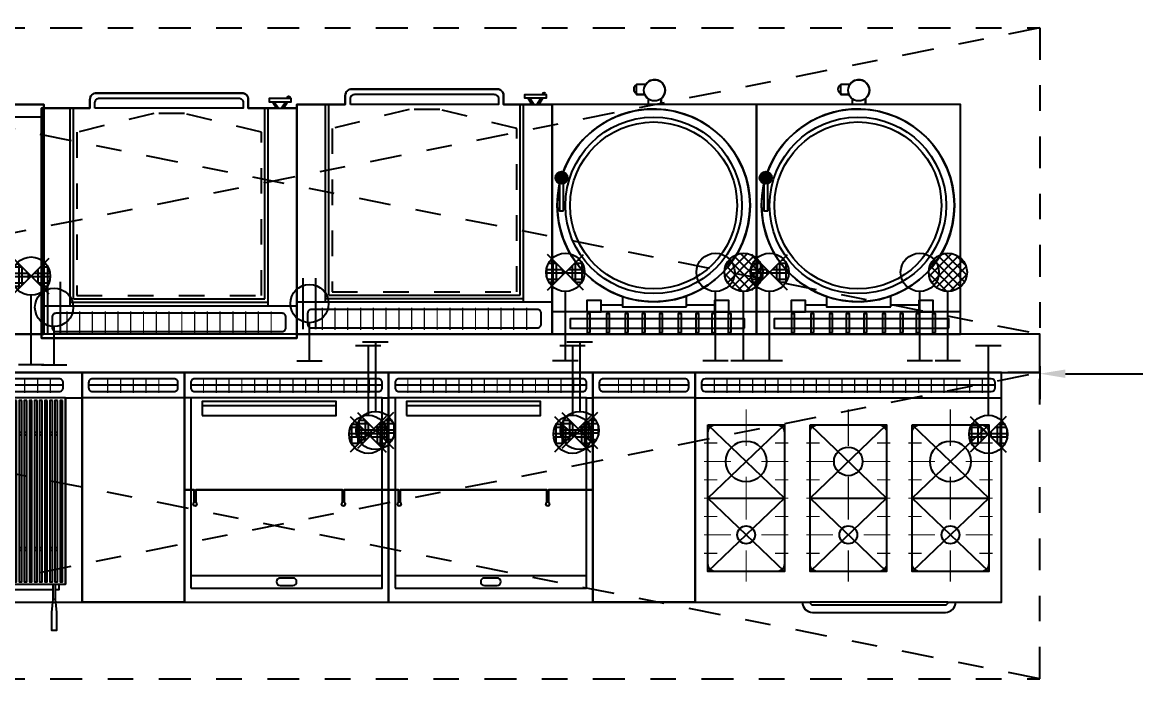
# Model space of a CAD drawing. Header units: metres. Extents: x 4708.8 to 4736.9, y 4064.2 to 4079.8.
# Drawn here: x 4726.114 to 4730.475, y 4074.86 to 4077.432 of the extents above; entities that cross this region are included whole.
import ezdxf
from ezdxf.enums import TextEntityAlignment as Align

# ---------------------------------------------------------------- set-up
doc = ezdxf.new("R2010")
doc.units = ezdxf.units.M
doc.linetypes.add('DASHDOT', pattern=[1, 0.5, -0.25, 0, -0.25])
doc.linetypes.add('HIDDEN', pattern=[0.375, 0.25, -0.125])
doc.layers.get('Defpoints').update_dxf_attribs({"color": 255})
for name, color, linetype in [('ELEC', 10, 'Continuous'), ('EQ_FAB', 5, 'Continuous'), ('MUEBLESSE', 253, 'Continuous'), ('PLOM', 150, 'Continuous'), ('PLOM_G', 40, 'Continuous')]:
    doc.layers.add(name, color=color, linetype=linetype)
doc.styles.add('NOTAS', font='simplex.shx', dxfattribs={"height": 0.1})
doc.styles.get("Standard").update_dxf_attribs({"font": 'arial.ttf'})
doc.dimstyles.new('DAVID', dxfattribs={"dimtxt": 0.1, "dimasz": 0.1, "dimexe": 0.1, "dimexo": 0.05, "dimgap": 0.02, "dimtad": 0, "dimtih": 1, "dimtoh": 1, "dimzin": 0, "dimdsep": 46, "dimtxsty": 'NOTAS', "dimcen": -0.005, "dimclrd": 256, "dimclre": 256, "dimclrt": 7, "dimadec": 0, "dimazin": 0, "dimtfac": 1, "dimtofl": 0, "dimtmove": 1, "dimatfit": 3, "dimfxl": 1, "dimtolj": 1, "dimtzin": 0, "dimarcsym": 0})

# ---------------------------------------------------------------- blocks, each defined once
blk = doc.blocks.new('*X24')
at = {"color": 0}
for p, q in [((15.9, 8.1166), (15.9, 8.2113)), ((15.9125, 8.1291), (15.9125, 8.1988)), ((15.9875, 8.1238), (15.9875, 8.2041)), ((16.0125, 8.1268), (16.0125, 8.2011)), ((15.875, 8.1442), (15.875, 8.1837)), ((15.9375, 8.1541), (15.9375, 8.1738)), ((15.95, 8.1613), (15.95, 8.1666)), ((15.975, 8.1363), (15.975, 8.1916))]:
    blk.add_line(p, q, dxfattribs=at)
blk = doc.blocks.new('*X25')
at = {"color": 0}
for p, q in [((15.8816, 8.2), (15.9113, 8.2)), ((15.8902, 8.2125), (15.8988, 8.2125)), ((15.9834, 8.2), (16.0131, 8.2)), ((15.9959, 8.2125), (16.0045, 8.2125)), ((15.8724, 8.1625), (15.9459, 8.1625)), ((15.8732, 8.175), (15.9363, 8.175)), ((15.9488, 8.1625), (16.0223, 8.1625)), ((15.9584, 8.175), (16.0215, 8.175)), ((15.8772, 8.1375), (15.9209, 8.1375)), ((15.8833, 8.125), (15.9084, 8.125)), ((15.9738, 8.1375), (16.0175, 8.1375)), ((15.9863, 8.125), (16.0114, 8.125))]:
    blk.add_line(p, q, dxfattribs=at)
blk = doc.blocks.new('GAS_M')
at = {"layer": 'PLOM_G'}
for p, q in [((0, -0.05), (0, 0.05)), ((0.277, -0.0704), (0.4178, 0.0704)), ((0.277, 0.0704), (0.4178, -0.0704)), ((0, 0), (0.2724, 0)), ((0.3474, 0), (0.2944, -0.053))]:
    blk.add_line(p, q, dxfattribs=at)
blk.add_circle((0.3474, 0), 0.075, dxfattribs=at)
at = {"layer": 'PLOM_G', "rotation": 270}
for name in ['*X24', '*X25']:
    blk.add_blockref(name, (-7.8166, 15.9473), dxfattribs=at)
blk = doc.blocks.new('220566')
at = {"layer": 'MUEBLESSE'}
for p, q in [((0.115, 0.375), (0.115, 0.4)), ((0.065, 0.375), (0.065, -0.375)), ((0.115, -0.375), (0.115, -0.4))]:
    blk.add_line(p, q, dxfattribs=at)
for points in [[(0.915, -0.4), (0.915, 0.4), (0.015, 0.4), (0.015, -0.4)], [(0.915, -0.4), (0.915, 0.4), (0.015, 0.4), (0.015, -0.4)], [(0.86, -0.375), (0.86, 0.375), (0.115, 0.375), (0.115, -0.375)]]:
    blk.add_lwpolyline(points, close=True, dxfattribs=at)
for points in [[(0.09, -0.36), (0.09, 0.36, 0.414214), (0.075, 0.375), (0.055, 0.375, 0.414214), (0.04, 0.36), (0.04, -0.36, 0.414214), (0.055, -0.375), (0.075, -0.375, 0.414214)], [(0.8204, -0.025, 1), (0.8496, -0.025), (0.8496, 0.025, 1), (0.8204, 0.025)]]:
    blk.add_lwpolyline(points, format="xyb", close=True, dxfattribs=at)
blk.add_lwpolyline([(0.81, -0.375), (0.81, 0.375)], dxfattribs=at)
at = {"layer": 'MUEBLESSE', "const_width": 0.005}
for points in [[(0.095, 0.325), (0.035, 0.325)], [(0.095, 0.275), (0.035, 0.275)], [(0.095, 0.225), (0.035, 0.225)], [(0.095, 0.175), (0.035, 0.175)], [(0.095, 0.125), (0.035, 0.125)], [(0.095, 0.075), (0.035, 0.075)], [(0.095, 0.025), (0.035, 0.025)], [(0.095, -0.025), (0.035, -0.025)], [(0.095, -0.075), (0.035, -0.075)], [(0.095, -0.125), (0.035, -0.125)], [(0.095, -0.175), (0.035, -0.175)], [(0.095, -0.225), (0.035, -0.225)], [(0.095, -0.275), (0.035, -0.275)], [(0.095, -0.325), (0.035, -0.325)]]:
    blk.add_lwpolyline(points, dxfattribs=at)
at = {"layer": 'MUEBLESSE'}
blk.add_blockref('GAS_M', (-0.105, 0.348), dxfattribs=at)
blk = doc.blocks.new('220031')
at = {"layer": 'MUEBLESSE'}
for p, q in [((0.065, 0.575), (0.065, -0.575)), ((0.115, -0.6), (0.115, 0.6)), ((0.915, 0.39), (0.915, 0.42)), ((0.915, -0.18), (0.915, -0.15))]:
    blk.add_line(p, q, dxfattribs=at)
for points in [[(0.915, 0.42), (0.915, 0.6), (0.015, 0.6), (0.015, -0.6), (0.915, -0.6), (0.915, -0.18, 0.41421356), (0.955, -0.14), (0.955, 0.38, 0.41421356)], [(0.915, -0.6), (0.915, -0.18, 0.41421356), (0.955, -0.14), (0.955, 0.38, 0.41421356), (0.915, 0.42), (0.915, 0.6), (0.015, 0.6), (0.015, -0.6)], [(0.09, -0.56), (0.09, 0.56, 0.41421356), (0.075, 0.575), (0.055, 0.575, 0.41421356), (0.04, 0.56), (0.04, -0.56, 0.41421356), (0.055, -0.575), (0.075, -0.575, 0.41421356)], [(0.25, 0.25, -0.41421356), (0.22, 0.28), (0.22, 0.52, -0.41421356), (0.25, 0.55), (0.765, 0.55, -0.41421356), (0.795, 0.52), (0.795, 0.28, -0.41421356), (0.765, 0.25)], [(0.915, -0.15, 0.41421356), (0.925, -0.14), (0.925, 0.38, 0.41421356), (0.915, 0.39)], [(0.915, -0.15, 0.41421356), (0.925, -0.14), (0.925, 0.38, 0.41421356), (0.915, 0.39)], [(0.25, -0.15, -0.41421356), (0.22, -0.12), (0.22, 0.12, -0.41421356), (0.25, 0.15), (0.765, 0.15, -0.41421356), (0.795, 0.12), (0.795, -0.12, -0.41421356), (0.765, -0.15)], [(0.25, -0.55, -0.41421356), (0.22, -0.52), (0.22, -0.28, -0.41421356), (0.25, -0.25), (0.765, -0.25, -0.41421356), (0.795, -0.28), (0.795, -0.52, -0.41421356), (0.765, -0.55)]]:
    blk.add_lwpolyline(points, format="xyb", close=True, dxfattribs=at)
at = {"layer": 'MUEBLESSE', "const_width": 0.005}
for points in [[(0.291875, 0.5125), (0.291875, 0.565)], [(0.36375, 0.46), (0.36375, 0.565)], [(0.435625, 0.5125), (0.435625, 0.565)], [(0.5075, 0.235), (0.5075, 0.565)], [(0.579375, 0.5125), (0.579375, 0.565)], [(0.65125, 0.46), (0.65125, 0.565)], [(0.723125, 0.5125), (0.723125, 0.565)], [(0.095, 0.525), (0.035, 0.525)], [(0.095, 0.475), (0.035, 0.475)], [(0.095, 0.425), (0.035, 0.425)], [(0.30375, 0.4), (0.16, 0.4)], [(0.59125, 0.4), (0.42375, 0.4)], [(0.835, 0.4), (0.71125, 0.4)], [(0.095, 0.375), (0.035, 0.375)], [(0.095, 0.325), (0.035, 0.325)], [(0.36375, 0.235), (0.36375, 0.34)], [(0.65125, 0.235), (0.65125, 0.34)], [(0.095, 0.275), (0.035, 0.275)], [(0.291875, 0.235), (0.291875, 0.2875)], [(0.435625, 0.235), (0.435625, 0.2875)], [(0.579375, 0.235), (0.579375, 0.2875)], [(0.723125, 0.235), (0.723125, 0.2875)], [(0.095, 0.225), (0.035, 0.225)], [(0.095, 0.175), (0.035, 0.175)], [(0.291875, 0.1125), (0.291875, 0.165)], [(0.36375, 0.06), (0.36375, 0.165)], [(0.435625, 0.1125), (0.435625, 0.165)], [(0.5075, -0.165), (0.5075, 0.165)], [(0.579375, 0.1125), (0.579375, 0.165)], [(0.65125, 0.06), (0.65125, 0.165)], [(0.723125, 0.1125), (0.723125, 0.165)], [(0.095, 0.125), (0.035, 0.125)], [(0.095, 0.075), (0.035, 0.075)], [(0.095, 0.025), (0.035, 0.025)], [(0.30375, 0), (0.16, 0)], [(0.59125, 0), (0.42375, 0)], [(0.835, 0), (0.71125, 0)], [(0.095, -0.025), (0.035, -0.025)], [(0.095, -0.075), (0.035, -0.075)], [(0.36375, -0.165), (0.36375, -0.06)], [(0.65125, -0.165), (0.65125, -0.06)], [(0.095, -0.125), (0.035, -0.125)], [(0.291875, -0.165), (0.291875, -0.1125)], [(0.435625, -0.165), (0.435625, -0.1125)], [(0.579375, -0.165), (0.579375, -0.1125)], [(0.723125, -0.165), (0.723125, -0.1125)], [(0.095, -0.175), (0.035, -0.175)], [(0.095, -0.225), (0.035, -0.225)], [(0.291875, -0.2875), (0.291875, -0.235)], [(0.36375, -0.34), (0.36375, -0.235)], [(0.435625, -0.2875), (0.435625, -0.235)], [(0.5075, -0.565), (0.5075, -0.235)], [(0.579375, -0.2875), (0.579375, -0.235)], [(0.65125, -0.34), (0.65125, -0.235)], [(0.723125, -0.2875), (0.723125, -0.235)], [(0.095, -0.275), (0.035, -0.275)], [(0.095, -0.325), (0.035, -0.325)], [(0.095, -0.375), (0.035, -0.375)], [(0.095, -0.425), (0.035, -0.425)], [(0.30375, -0.4), (0.16, -0.4)], [(0.59125, -0.4), (0.42375, -0.4)], [(0.835, -0.4), (0.71125, -0.4)], [(0.095, -0.475), (0.035, -0.475)], [(0.36375, -0.565), (0.36375, -0.46)], [(0.65125, -0.565), (0.65125, -0.46)], [(0.095, -0.525), (0.035, -0.525)], [(0.291875, -0.565), (0.291875, -0.5125)], [(0.435625, -0.565), (0.435625, -0.5125)], [(0.579375, -0.565), (0.579375, -0.5125)], [(0.723125, -0.565), (0.723125, -0.5125)]]:
    blk.add_lwpolyline(points, dxfattribs=at)
at = {"layer": 'MUEBLESSE'}
for points in [[(0.795, 0.55), (0.5075, 0.25), (0.22, 0.55)], [(0.22, 0.25), (0.5075, 0.55), (0.795, 0.25)], [(0.5075, 0.25), (0.5075, 0.55)], [(0.22, -0.15), (0.5075, 0.15), (0.795, -0.15)], [(0.795, 0.15), (0.5075, -0.15), (0.22, 0.15)], [(0.5075, -0.15), (0.5075, 0.15)], [(0.22, -0.55), (0.5075, -0.25), (0.795, -0.55)], [(0.795, -0.25), (0.5075, -0.55), (0.22, -0.25)], [(0.5075, -0.55), (0.5075, -0.25)]]:
    blk.add_lwpolyline(points, dxfattribs=at)
for points in [[(0.22, 0.25), (0.22, 0.55), (0.795, 0.55), (0.795, 0.25)], [(0.22, -0.15), (0.22, 0.15), (0.795, 0.15), (0.795, -0.15)], [(0.22, -0.55), (0.22, -0.25), (0.795, -0.25), (0.795, -0.55)]]:
    blk.add_lwpolyline(points, close=True, dxfattribs=at)
for centre, radius in [((0.36375, 0.4), 0.08), ((0.36375, 0.4), 0.08), ((0.65125, 0.4), 0.035), ((0.65125, 0.4), 0.035), ((0.36375, 0), 0.056), ((0.36375, 0), 0.056), ((0.65125, 0), 0.035), ((0.65125, 0), 0.035), ((0.36375, -0.4), 0.08), ((0.36375, -0.4), 0.08), ((0.65125, -0.4), 0.035), ((0.65125, -0.4), 0.035)]:
    blk.add_circle(centre, radius, dxfattribs=at)
blk.add_blockref('GAS_M', (-0.09, 0.548), dxfattribs=at)
at = {"layer": 'MUEBLESSE', "flags": 9}
for tag, p in [('MODELO', (0.465, 0.111173)), ('PARTIDA', (0.465, 0.037058)), ('GAS', (0.465, -0.037058)), ('KCAL', (0.465, -0.111173))]:
    blk.add_attdef(tag, text='', height=0.05, dxfattribs=at).set_placement(p, align=Align.MIDDLE)
blk = doc.blocks.new('283200')
at = {"layer": 'MUEBLESSE'}
blk.add_line((0.2736, 0.1438), (-0.2507, 0.1438), dxfattribs=at)
for points in [[(0.3438, 0.015), (0.3438, 0.475), (0.3054, 0.475), (0.3054, 0.5238, 4.233556), (0.2986, 0.5238), (0.2986, 0.475), (-0.2757, 0.475), (-0.2757, 0.5238, 4.233556), (-0.2825, 0.5238), (-0.2825, 0.475), (-0.4562, 0.475), (-0.4562, 0.015)], [(-0.4562, 0.015), (-0.4562, 0.475), (-0.2825, 0.475), (-0.2825, 0.5238), (-0.2814, 0.5238, -6.082992), (-0.2768, 0.5238), (-0.2757, 0.5238), (-0.2757, 0.475), (0.2986, 0.475), (0.2986, 0.5238), (0.2997, 0.5238, -6.082992), (0.3043, 0.5238), (0.3054, 0.5238), (0.3054, 0.475), (0.3438, 0.475), (0.3438, 0.015)]]:
    blk.add_lwpolyline(points, format="xyb", close=True, dxfattribs=at)
blk.add_lwpolyline([(0.2736, 0.1838), (-0.2507, 0.1838), (-0.2507, 0.1288), (0.2736, 0.1288)], close=True, dxfattribs=at)
at = {"layer": 'MUEBLESSE', "rotation": 90}
blk.add_blockref('GAS_M', (-0.3762, -0.09), dxfattribs=at)
blk = doc.blocks.new('CONT_S')
at = {"layer": 'ELEC'}
for p, q in [((0, 0.05), (0, -0.05)), ((0, 0), (0.15, 0)), ((0.125, 0.025), (0.325, 0.025)), ((0.125, -0.025), (0.325, -0.025))]:
    blk.add_line(p, q, dxfattribs=at)
blk.add_circle((0.225, 0), 0.075, dxfattribs=at)
blk = doc.blocks.new('221565')
at = {"layer": 'MUEBLESSE'}
for p, q in [((-644.1386, -51.049), (-644.1386, -52.049)), ((-644.1386, -51.1615), (-643.3648, -51.1615)), ((-644.1248, -51.1615), (-644.1248, -51.9365)), ((-644.1118, -51.1745), (-643.3648, -51.1745)), ((-644.1118, -51.1745), (-644.1118, -51.9235)), ((-644.1118, -51.9235), (-643.3648, -51.9235)), ((-644.1386, -51.9365), (-643.3648, -51.9365))]:
    blk.add_line(p, q, dxfattribs=at)
for points in [[(-644.2648, -52.049), (-643.3648, -52.049), (-643.3648, -51.9968), (-643.339, -52.0132), (-643.339, -52.0275), (-643.3267, -52.0275), (-643.3267, -51.9405), (-643.339, -51.9405), (-643.339, -51.9538), (-643.3648, -51.9702), (-643.3648, -51.859), (-643.3298, -51.859, 0.414214), (-643.3048, -51.834), (-643.3048, -51.264, 0.414214), (-643.3298, -51.239), (-643.3648, -51.239), (-643.3648, -51.049), (-643.3648, -51.049), (-644.2648, -51.049)], [(-643.3648, -51.239), (-643.3298, -51.239, -0.414214), (-643.3048, -51.264), (-643.3048, -51.834, -0.414214), (-643.3298, -51.859), (-643.3648, -51.859), (-643.3648, -52.049), (-644.2648, -52.049), (-644.2648, -51.049), (-643.3648, -51.049)], [(-644.2397, -51.1066), (-644.2397, -51.9914, 0.414214), (-644.2247, -52.0064), (-644.1828, -52.0064, 0.414214), (-644.1678, -51.9914), (-644.1678, -51.1066, 0.414214), (-644.1828, -51.0916), (-644.2247, -51.0916, 0.414214)], [(-643.3648, -51.259), (-643.3423, -51.259, -0.414214), (-643.3248, -51.2765), (-643.3248, -51.8215, -0.414214), (-643.3423, -51.839), (-643.3648, -51.839)], [(-643.3648, -51.259), (-643.3423, -51.259, -0.414214), (-643.3248, -51.2765), (-643.3248, -51.8215, -0.414214), (-643.3423, -51.839), (-643.3648, -51.839)]]:
    blk.add_lwpolyline(points, format="xyb", close=True, dxfattribs=at)
at = {"layer": 'MUEBLESSE', "const_width": 0.005}
for points in [[(-644.2487, -51.149), (-644.1603, -51.149)], [(-644.2487, -51.199), (-644.1603, -51.199)], [(-644.2487, -51.249), (-644.1603, -51.249)], [(-644.2487, -51.299), (-644.1603, -51.299)], [(-644.2487, -51.349), (-644.1603, -51.349)], [(-644.2487, -51.399), (-644.1603, -51.399)], [(-644.2487, -51.449), (-644.1603, -51.449)], [(-644.2487, -51.499), (-644.1603, -51.499)], [(-644.2487, -51.549), (-644.1603, -51.549)], [(-644.2487, -51.599), (-644.1603, -51.599)], [(-644.2487, -51.649), (-644.1603, -51.649)], [(-644.2487, -51.699), (-644.1603, -51.699)], [(-644.2487, -51.749), (-644.1603, -51.749)], [(-644.2487, -51.799), (-644.1603, -51.799)], [(-644.2487, -51.849), (-644.1603, -51.849)], [(-644.2487, -51.899), (-644.1603, -51.899)], [(-644.2487, -51.949), (-644.1603, -51.949)]]:
    blk.add_lwpolyline(points, dxfattribs=at)
at = {"layer": 'MUEBLESSE', "linetype": 'HIDDEN', "ltscale": 0.25}
blk.add_lwpolyline([(-643.3848, -51.489), (-643.4588, -51.1875), (-644.0988, -51.1875), (-644.0988, -51.9105), (-643.4588, -51.9105), (-643.3848, -51.609)], close=True, dxfattribs=at)
at = {"layer": 'MUEBLESSE'}
for points in [[(-643.339, -51.9538), (-643.3648, -51.9702)], [(-643.339, -51.961), (-643.3648, -51.9773)], [(-643.339, -52.006), (-643.3648, -51.9897)], [(-643.339, -52.0132), (-643.3648, -51.9968)]]:
    blk.add_lwpolyline(points, dxfattribs=at)
blk.add_lwpolyline([(-643.339, -51.9405), (-643.339, -52.0275), (-643.3267, -52.0275), (-643.3267, -51.9405)], close=True, dxfattribs=at)
blk.add_circle((-643.3223, -52.0174), 0.00446, dxfattribs=at)
blk.add_circle((-643.3223, -52.0174), 0.00446, dxfattribs=at)
blk.add_blockref('CONT_S', (-644.3698, -51.099), dxfattribs=at)
at = {"layer": 'MUEBLESSE', "flags": 9}
for tag, p in [('MODELO', (-643.7738, -51.4432)), ('PARTIDA', (-643.7738, -51.5173)), ('ELECTRICIDAD', (-643.7738, -51.5914)), ('KW', (-643.7738, -51.6655))]:
    blk.add_attdef(tag, text='', height=0.05, dxfattribs=at).set_placement(p, align=Align.MIDDLE)
blk = doc.blocks.new('*X33')
at = {"color": 0}
for p, q in [((264.479, 180.121), (264.701, 180.343)), ((264.763, 179.866), (264.482, 180.147)), ((264.483, 180.054), (264.767, 180.339)), ((264.817, 179.883), (264.499, 180.201)), ((264.5, 180.001), (264.82, 180.321)), ((264.511, 180.223), (264.598, 180.311)), ((264.861, 179.909), (264.525, 180.245)), ((264.527, 179.957), (264.864, 180.294)), ((264.899, 179.942), (264.559, 180.282)), ((264.561, 179.921), (264.901, 180.26)), ((264.928, 179.984), (264.6, 180.312)), ((264.603, 179.892), (264.93, 180.219)), ((264.949, 180.033), (264.649, 180.333)), ((264.653, 179.871), (264.95, 180.168)), ((264.959, 180.094), (264.71, 180.343)), ((264.715, 179.862), (264.96, 180.107)), ((264.948, 180.175), (264.792, 180.332)), ((264.695, 179.863), (264.479, 180.079)), ((264.584, 179.903), (264.519, 179.968)), ((264.799, 179.876), (264.946, 180.022))]:
    blk.add_line(p, q, dxfattribs=at)
blk = doc.blocks.new('*X21')
at = {"color": 0}
for p, q in [((12.2492, 9.9865), (12.3145, 10.0517)), ((12.2523, 9.9542), (12.3468, 10.0487)), ((12.2646, 9.9311), (12.3699, 10.0364)), ((12.3807, 9.9285), (12.2749, 10.0343)), ((12.3938, 9.9508), (12.2971, 10.0474)), ((12.3986, 9.9814), (12.3277, 10.0522)), ((12.3353, 9.9032), (12.2496, 9.9889)), ((12.3614, 9.9125), (12.2588, 10.015)), ((12.2831, 9.9143), (12.3867, 10.0179)), ((12.3081, 9.9039), (12.397, 9.9929)), ((12.2952, 9.9079), (12.2543, 9.9489)), ((12.3449, 9.9054), (12.3956, 9.9561))]:
    blk.add_line(p, q, dxfattribs=at)
blk = doc.blocks.new('AC_M')
at = {"layer": 'PLOM'}
for p, q in [((0, -0.05), (0, 0.05)), ((0, 0), (0.2724, 0))]:
    blk.add_line(p, q, dxfattribs=at)
blk.add_circle((0.3474, 0), 0.075, dxfattribs=at)
at = {"layer": 'PLOM', "rotation": 90}
blk.add_blockref('*X21', (10.3247, -12.3237), dxfattribs=at)
blk = doc.blocks.new('AF_M')
at = {"layer": 'PLOM'}
for p, q in [((0, -0.05), (0, 0.05)), ((0, 0), (0.2724, 0))]:
    blk.add_line(p, q, dxfattribs=at)
blk.add_circle((0.3474, 0), 0.075, dxfattribs=at)
blk = doc.blocks.new('222019')
at = {"layer": 'MUEBLESSE'}
for points in [[(-652.4981, -88.5098), (-651.5981, -88.5098), (-651.5981, -87.7098), (-652.4981, -87.7098)], [(-652.4751, -88.4632), (-652.4383, -88.4632), (-652.4383, -87.78), (-652.4751, -87.78)], [(-652.4914, -87.859), (-652.4181, -87.859), (-652.4181, -87.8468), (-652.4914, -87.8468)], [(-652.4111, -87.9019), (-652.3656, -87.9019), (-652.3656, -87.8457), (-652.4111, -87.8457)], [(-652.4914, -87.9348), (-652.4181, -87.9348), (-652.4181, -87.9226), (-652.4914, -87.9226)], [(-652.4914, -88.0082), (-652.4181, -88.0082), (-652.4181, -87.996), (-652.4914, -87.996)], [(-652.4914, -88.0742), (-652.4181, -88.0742), (-652.4181, -88.062), (-652.4914, -88.062)], [(-652.4914, -88.1427), (-652.4181, -88.1427), (-652.4181, -88.1305), (-652.4914, -88.1305)], [(-652.4914, -88.2161), (-652.4181, -88.2161), (-652.4181, -88.2038), (-652.4914, -88.2038)], [(-652.4914, -88.2845), (-652.4181, -88.2845), (-652.4181, -88.2723), (-652.4914, -88.2723)], [(-652.4914, -88.3481), (-652.4181, -88.3481), (-652.4181, -88.3359), (-652.4914, -88.3359)], [(-652.4111, -88.4025), (-652.3656, -88.4025), (-652.3656, -88.3463), (-652.4111, -88.3463)], [(-652.4914, -88.4117), (-652.4181, -88.4117), (-652.4181, -88.3995), (-652.4914, -88.3995)]]:
    blk.add_lwpolyline(points, close=True, dxfattribs=at)
blk.add_lwpolyline([(-652.4981, -88.5098), (-651.5981, -88.5098), (-651.5981, -88.5098), (-651.5981, -88.1367), (-651.5752, -88.1367, 1.169999), (-651.5196, -88.0763), (-651.5196, -88.04), (-651.5227, -88.04, 0.684532), (-651.5539, -88.04), (-651.5585, -88.04), (-651.5585, -88.0725, 0.129948), (-651.5754, -88.0854), (-651.5981, -88.0854), (-651.5981, -87.7098), (-652.4981, -87.7098)], format="xyb", close=True, dxfattribs=at)
for points in [[(-652.4111, -88.5098), (-652.4111, -87.7098)], [(-651.9078, -87.7386), (-652.0142, -87.7386), (-652.0142, -87.7547)], [(-652.0142, -87.7547), (-651.9078, -87.7547)], [(-652.3826, -87.9019), (-652.3826, -87.9849)], [(-652.3508, -87.9849), (-652.3907, -87.9849), (-652.3907, -88.2366)], [(-651.5585, -88.0725), (-651.5585, -88.04)], [(-651.5585, -88.04), (-651.5196, -88.04)], [(-651.5196, -88.0763), (-651.5196, -88.04)], [(-651.5754, -88.0854), (-651.5976, -88.0854)], [(-651.5752, -88.1367), (-651.5976, -88.1367)], [(-652.3907, -88.2366), (-652.3485, -88.2366)], [(-652.3826, -88.2366), (-652.3826, -88.3463)]]:
    blk.add_lwpolyline(points, dxfattribs=at)
for centre, radius in [((-651.9936, -88.1075), 0.3776), ((-651.8851, -87.7467), 0.0241), ((-651.9936, -88.1075), 0.3457), ((-651.9936, -88.1075), 0.3268), ((-651.5427, -88.1109), 0.0416)]:
    blk.add_circle(centre, radius, dxfattribs=at)
for centre, radius, start, end in [((-651.9936, -88.1075), 0.3776, 76.907, 69.5954), ((-651.5383, -88.0461), 0.0168, 21.2142, 158.7858)]:
    blk.add_arc(centre, radius, start, end, dxfattribs=at)
for name, p in [('GAS_M', (-652.6031, -87.7618)), ('AF_M', (-652.6031, -88.3498)), ('AC_M', (-652.6031, -88.4598))]:
    blk.add_blockref(name, p, dxfattribs=at)
at = {"layer": 'MUEBLESSE', "xscale": 0.1, "yscale": 0.1, "zscale": 0.1, "rotation": 90}
blk.add_blockref('*X33', (-633.8748, -114.2186), dxfattribs=at)
at = {"layer": 'MUEBLESSE', "flags": 9}
for tag, p in [('MODELO', (-652.0111, -87.8597)), ('PARTIDA', (-652.0111, -87.9338)), ('GAS', (-652.0111, -88.0079)), ('KCAL', (-652.0111, -88.082)), ('PRESION_GAS', (-652.0111, -88.1562)), ('AGUA', (-652.0111, -88.2303)), ('PRESION_AGUA', (-652.0111, -88.3044))]:
    blk.add_attdef(tag, text='', height=0.05, dxfattribs=at).set_placement(p, align=Align.MIDDLE)
blk = doc.blocks.new('*X7')
at = {"color": 0}
for p, q in [((12.4406, 9.9658), (12.4852, 10.0103)), ((12.4983, 9.9524), (12.4488, 10.0019)), ((12.4568, 9.9466), (12.5044, 9.9941)), ((12.5087, 9.9773), (12.4737, 10.0123)), ((12.473, 9.9423), (12.4387, 9.9766)), ((12.4956, 9.95), (12.5009, 9.9554))]:
    blk.add_line(p, q, dxfattribs=at)
blk = doc.blocks.new('DRN_M')
at = {"layer": 'PLOM'}
for p, q in [((0, -0.05), (0, 0.05)), ((0, 0), (0.2724, 0))]:
    blk.add_line(p, q, dxfattribs=at)
for radius in [0.075, 0.035]:
    blk.add_circle((0.3474, 0), radius, dxfattribs=at)
at = {"layer": 'PLOM', "rotation": 90}
blk.add_blockref('*X7', (10.3247, -12.4737), dxfattribs=at)
blk = doc.blocks.new('2FC03B')
at = {"layer": 'MUEBLESSE'}
for p, q in [((-0.2245, -0.9403), (-0.2245, -0.915)), ((-0.1985, -0.9403), (-0.1985, -0.915))]:
    blk.add_line(p, q, dxfattribs=at)
at = {"layer": 'MUEBLESSE', "linetype": 'HIDDEN', "ltscale": 0.5}
blk.add_line((0.45, -0.915), (0.45, -1.57), dxfattribs=at)
at = {"layer": 'MUEBLESSE'}
blk.add_lwpolyline([(-0.45, -0.915), (0.45, -0.915), (0.45, -0.015), (-0.45, -0.015)], close=True, dxfattribs=at)
for points in [[(-0.255, -0.915), (-0.45, -0.915), (-0.45, -0.015), (-0.0059, -0.015)], [(0.45, -0.915), (0.45, -0.015), (0.1559, -0.015)], [(-0.45, -0.865), (-0.255, -0.865)], [(-0.255, -0.915), (-0.255, -0.865), (0.45, -0.865)], [(0.45, -0.87), (-0.25, -0.87), (-0.25, -0.915)], [(-0.25, -0.915), (0.45, -0.915)]]:
    blk.add_lwpolyline(points, dxfattribs=at)
at = {"layer": 'MUEBLESSE', "linetype": 'HIDDEN', "ltscale": 0.5}
blk.add_lwpolyline([(-0.25, -0.865), (-0.25, -0.49), (0.29, -0.49), (0.29, -0.865)], dxfattribs=at)
at = {"layer": 'MUEBLESSE'}
for centre, radius in [((0.075, -0.09), 0.1103), ((0.075, -0.09), 0.1103), ((0.075, -0.09), 0.0508), ((-0.2115, -0.9535), 0.0185)]:
    blk.add_circle(centre, radius, dxfattribs=at)
at = {"layer": 'MUEBLESSE', "linetype": 'HIDDEN', "ltscale": 0.5}
blk.add_arc((0.45, -0.87), 0.7, 180, 270, dxfattribs=at)
at = {"layer": 'MUEBLESSE', "rotation": 270}
for name, p in [('GAS_M', (-0.4, 0.105)), ('AF_M', (-0.179, 0.105)), ('DRN_M', (0, 0.105)), ('CONT_S', (0.2553, 0.105))]:
    blk.add_blockref(name, p, dxfattribs=at)
blk = doc.blocks.new('223526')
at = {"layer": 'MUEBLESSE'}
for p, q in [((0.065, 0.175), (0.065, -0.175)), ((0.115, 0.2), (0.115, -0.2))]:
    blk.add_line(p, q, dxfattribs=at)
for points in [[(0.915, -0.2), (0.915, 0.2), (0.015, 0.2), (0.015, -0.2)], [(0.915, -0.2), (0.015, -0.2), (0.015, 0.2), (0.915, 0.2)]]:
    blk.add_lwpolyline(points, close=True, dxfattribs=at)
blk.add_lwpolyline([(0.09, -0.16), (0.09, 0.16, 0.414214), (0.075, 0.175), (0.055, 0.175, 0.414214), (0.04, 0.16), (0.04, -0.16, 0.414214), (0.055, -0.175), (0.075, -0.175, 0.414214)], format="xyb", close=True, dxfattribs=at)
at = {"layer": 'MUEBLESSE', "const_width": 0.005}
for points in [[(0.095, 0.1), (0.035, 0.1)], [(0.095, 0.05), (0.035, 0.05)], [(0.095, 0), (0.035, 0)], [(0.095, -0.05), (0.035, -0.05)], [(0.095, -0.1), (0.035, -0.1)]]:
    blk.add_lwpolyline(points, dxfattribs=at)
at = {"layer": 'MUEBLESSE', "flags": 9}
for tag, p in [('MARCA', (0.4722, 0.0741)), ('MODELO', (0.4722, 0)), ('PARTIDA', (0.4722, -0.0741))]:
    blk.add_attdef(tag, text='', height=0.05, dxfattribs=at).set_placement(p, align=Align.MIDDLE)
blk = doc.blocks.new('T40GCG90')
at = {"layer": 'MUEBLESSE'}
for p, q in [((0.115, 0.335), (0.115, 0.4)), ((0.065, 0.325), (0.065, -0.325)), ((0.115, 0.335), (0.115, -0.335)), ((0.115, 0.335), (0.845, 0.335)), ((0.24875, 0.313), (0.24875, 0.323)), ((0.25875, 0.313), (0.25875, 0.323)), ((0.70125, 0.313), (0.70125, 0.323)), ((0.71125, 0.313), (0.71125, 0.323)), ((0.24875, 0.293), (0.24875, 0.303)), ((0.24875, 0.273), (0.24875, 0.283)), ((0.24875, 0.253), (0.24875, 0.263)), ((0.25875, 0.293), (0.25875, 0.303)), ((0.25875, 0.273), (0.25875, 0.283)), ((0.25875, 0.253), (0.25875, 0.263)), ((0.70125, 0.293), (0.70125, 0.303)), ((0.70125, 0.273), (0.70125, 0.283)), ((0.70125, 0.253), (0.70125, 0.263)), ((0.71125, 0.293), (0.71125, 0.303)), ((0.71125, 0.273), (0.71125, 0.283)), ((0.71125, 0.253), (0.71125, 0.263)), ((0.905, 0.295), (0.905, 0.285)), ((0.24875, 0.233), (0.24875, 0.243)), ((0.24875, 0.213), (0.24875, 0.223)), ((0.25875, 0.233), (0.25875, 0.243)), ((0.25875, 0.213), (0.25875, 0.223)), ((0.70125, 0.233), (0.70125, 0.243)), ((0.70125, 0.213), (0.70125, 0.223)), ((0.71125, 0.233), (0.71125, 0.243)), ((0.71125, 0.213), (0.71125, 0.223)), ((0.24875, 0.193), (0.24875, 0.203)), ((0.24875, 0.173), (0.24875, 0.183)), ((0.25875, 0.193), (0.25875, 0.203)), ((0.25875, 0.173), (0.25875, 0.183)), ((0.70125, 0.193), (0.70125, 0.203)), ((0.70125, 0.173), (0.70125, 0.183)), ((0.71125, 0.193), (0.71125, 0.203)), ((0.71125, 0.173), (0.71125, 0.183)), ((0.24875, 0.153), (0.24875, 0.163)), ((0.24875, 0.133), (0.24875, 0.143)), ((0.25875, 0.153), (0.25875, 0.163)), ((0.25875, 0.133), (0.25875, 0.143)), ((0.70125, 0.153), (0.70125, 0.163)), ((0.70125, 0.133), (0.70125, 0.143)), ((0.71125, 0.153), (0.71125, 0.163)), ((0.71125, 0.133), (0.71125, 0.143)), ((0.24875, 0.113), (0.24875, 0.123)), ((0.24875, 0.093), (0.24875, 0.103)), ((0.25875, 0.113), (0.25875, 0.123)), ((0.25875, 0.093), (0.25875, 0.103)), ((0.70125, 0.113), (0.70125, 0.123)), ((0.70125, 0.093), (0.70125, 0.103)), ((0.71125, 0.113), (0.71125, 0.123)), ((0.71125, 0.093), (0.71125, 0.103)), ((0.24875, 0.073), (0.24875, 0.083)), ((0.24875, 0.053), (0.24875, 0.063)), ((0.25875, 0.073), (0.25875, 0.083)), ((0.25875, 0.053), (0.25875, 0.063)), ((0.70125, 0.073), (0.70125, 0.083)), ((0.70125, 0.053), (0.70125, 0.063)), ((0.71125, 0.073), (0.71125, 0.083)), ((0.71125, 0.053), (0.71125, 0.063)), ((0.905, 0.065), (0.905, 0.055)), ((0.24875, 0.033), (0.24875, 0.043)), ((0.24875, 0.013), (0.24875, 0.023)), ((0.25875, 0.033), (0.25875, 0.043)), ((0.25875, 0.013), (0.25875, 0.023)), ((0.70125, 0.033), (0.70125, 0.043)), ((0.70125, 0.013), (0.70125, 0.023)), ((0.71125, 0.033), (0.71125, 0.043)), ((0.71125, 0.013), (0.71125, 0.023)), ((0.115, 0), (0.845, 0)), ((0.24875, -0.023), (0.24875, -0.013)), ((0.24875, -0.043), (0.24875, -0.033)), ((0.25875, -0.023), (0.25875, -0.013)), ((0.25875, -0.043), (0.25875, -0.033)), ((0.70125, -0.023), (0.70125, -0.013)), ((0.70125, -0.043), (0.70125, -0.033)), ((0.71125, -0.023), (0.71125, -0.013)), ((0.71125, -0.043), (0.71125, -0.033)), ((0.24875, -0.063), (0.24875, -0.053)), ((0.24875, -0.083), (0.24875, -0.073)), ((0.25875, -0.063), (0.25875, -0.053)), ((0.25875, -0.083), (0.25875, -0.073)), ((0.70125, -0.063), (0.70125, -0.053)), ((0.70125, -0.083), (0.70125, -0.073)), ((0.71125, -0.063), (0.71125, -0.053)), ((0.71125, -0.083), (0.71125, -0.073)), ((0.905, -0.055), (0.905, -0.065)), ((0.24875, -0.103), (0.24875, -0.093)), ((0.24875, -0.123), (0.24875, -0.113)), ((0.25875, -0.103), (0.25875, -0.093)), ((0.25875, -0.123), (0.25875, -0.113)), ((0.70125, -0.103), (0.70125, -0.093)), ((0.70125, -0.123), (0.70125, -0.113)), ((0.71125, -0.103), (0.71125, -0.093)), ((0.71125, -0.123), (0.71125, -0.113)), ((0.24875, -0.143), (0.24875, -0.133)), ((0.24875, -0.163), (0.24875, -0.153)), ((0.24875, -0.183), (0.24875, -0.173)), ((0.25875, -0.143), (0.25875, -0.133)), ((0.25875, -0.163), (0.25875, -0.153)), ((0.25875, -0.183), (0.25875, -0.173)), ((0.70125, -0.143), (0.70125, -0.133)), ((0.70125, -0.163), (0.70125, -0.153)), ((0.70125, -0.183), (0.70125, -0.173)), ((0.71125, -0.143), (0.71125, -0.133)), ((0.71125, -0.163), (0.71125, -0.153)), ((0.71125, -0.183), (0.71125, -0.173)), ((0.24875, -0.203), (0.24875, -0.193)), ((0.24875, -0.223), (0.24875, -0.213)), ((0.25875, -0.203), (0.25875, -0.193)), ((0.25875, -0.223), (0.25875, -0.213)), ((0.70125, -0.203), (0.70125, -0.193)), ((0.70125, -0.223), (0.70125, -0.213)), ((0.71125, -0.203), (0.71125, -0.193)), ((0.71125, -0.223), (0.71125, -0.213)), ((0.24875, -0.243), (0.24875, -0.233)), ((0.24875, -0.263), (0.24875, -0.253)), ((0.25875, -0.243), (0.25875, -0.233)), ((0.25875, -0.263), (0.25875, -0.253)), ((0.70125, -0.243), (0.70125, -0.233)), ((0.70125, -0.263), (0.70125, -0.253)), ((0.71125, -0.243), (0.71125, -0.233)), ((0.71125, -0.263), (0.71125, -0.253)), ((0.24875, -0.283), (0.24875, -0.273)), ((0.24875, -0.303), (0.24875, -0.293)), ((0.25875, -0.283), (0.25875, -0.273)), ((0.25875, -0.303), (0.25875, -0.293)), ((0.70125, -0.283), (0.70125, -0.273)), ((0.70125, -0.303), (0.70125, -0.293)), ((0.71125, -0.283), (0.71125, -0.273)), ((0.71125, -0.303), (0.71125, -0.293)), ((0.905, -0.285), (0.905, -0.295)), ((0.115, -0.335), (0.115, -0.4)), ((0.115, -0.335), (0.845, -0.335)), ((0.24875, -0.323), (0.24875, -0.313)), ((0.25875, -0.323), (0.25875, -0.313)), ((0.70125, -0.323), (0.70125, -0.313)), ((0.71125, -0.323), (0.71125, -0.313))]:
    blk.add_line(p, q, dxfattribs=at)
for points in [[(0.915, -0.296), (0.955, -0.3), (1.025, -0.3), (1.025, -0.28), (0.955, -0.28), (0.915, -0.284), (0.915, -0.066), (0.955, -0.07), (1.025, -0.07), (1.025, -0.05), (0.955, -0.05), (0.915, -0.054), (0.915, 0.054), (0.955, 0.05), (1.025, 0.05), (1.025, 0.07), (0.955, 0.07), (0.915, 0.066), (0.915, 0.284), (0.955, 0.28), (1.025, 0.28), (1.025, 0.3), (0.955, 0.3), (0.915, 0.296), (0.915, 0.4), (0.015, 0.4), (0.015, -0.4), (0.915, -0.4)], [(0.915, -0.296), (0.955, -0.3), (1.025, -0.3), (1.025, -0.28), (0.955, -0.28), (0.915, -0.284), (0.915, -0.066), (0.955, -0.07), (1.025, -0.07), (1.025, -0.05), (0.955, -0.05), (0.915, -0.054), (0.915, 0.054), (0.955, 0.05), (1.025, 0.05), (1.025, 0.07), (0.955, 0.07), (0.915, 0.066), (0.915, 0.284), (0.955, 0.28), (1.025, 0.28), (1.025, 0.3), (0.955, 0.3), (0.915, 0.296), (0.915, 0.4), (0.015, 0.4), (0.015, -0.4), (0.915, -0.4)], [(0.115, -0.335), (0.845, -0.335), (0.845, 0.335), (0.115, 0.335)], [(0.125, 0.323), (0.125, 0.313), (0.835, 0.313), (0.835, 0.323)], [(0.125, 0.303), (0.125, 0.293), (0.835, 0.293), (0.835, 0.303)], [(0.125, 0.283), (0.125, 0.273), (0.835, 0.273), (0.835, 0.283)], [(0.125, 0.263), (0.125, 0.253), (0.835, 0.253), (0.835, 0.263)], [(0.125, 0.243), (0.125, 0.233), (0.835, 0.233), (0.835, 0.243)], [(0.125, 0.223), (0.125, 0.213), (0.835, 0.213), (0.835, 0.223)], [(0.125, 0.203), (0.125, 0.193), (0.835, 0.193), (0.835, 0.203)], [(0.125, 0.183), (0.125, 0.173), (0.835, 0.173), (0.835, 0.183)], [(0.125, 0.163), (0.125, 0.153), (0.835, 0.153), (0.835, 0.163)], [(0.125, 0.143), (0.125, 0.133), (0.835, 0.133), (0.835, 0.143)], [(0.125, 0.123), (0.125, 0.113), (0.835, 0.113), (0.835, 0.123)], [(0.125, 0.103), (0.125, 0.093), (0.835, 0.093), (0.835, 0.103)], [(0.125, 0.083), (0.125, 0.073), (0.835, 0.073), (0.835, 0.083)], [(0.125, 0.063), (0.125, 0.053), (0.835, 0.053), (0.835, 0.063)], [(0.125, 0.043), (0.125, 0.033), (0.835, 0.033), (0.835, 0.043)], [(0.125, 0.023), (0.125, 0.013), (0.835, 0.013), (0.835, 0.023)], [(0.125, -0.013), (0.125, -0.023), (0.835, -0.023), (0.835, -0.013)], [(0.125, -0.033), (0.125, -0.043), (0.835, -0.043), (0.835, -0.033)], [(0.125, -0.053), (0.125, -0.063), (0.835, -0.063), (0.835, -0.053)], [(0.125, -0.073), (0.125, -0.083), (0.835, -0.083), (0.835, -0.073)], [(0.125, -0.093), (0.125, -0.103), (0.835, -0.103), (0.835, -0.093)], [(0.125, -0.113), (0.125, -0.123), (0.835, -0.123), (0.835, -0.113)], [(0.125, -0.133), (0.125, -0.143), (0.835, -0.143), (0.835, -0.133)], [(0.125, -0.153), (0.125, -0.163), (0.835, -0.163), (0.835, -0.153)], [(0.125, -0.173), (0.125, -0.183), (0.835, -0.183), (0.835, -0.173)], [(0.125, -0.193), (0.125, -0.203), (0.835, -0.203), (0.835, -0.193)], [(0.125, -0.213), (0.125, -0.223), (0.835, -0.223), (0.835, -0.213)], [(0.125, -0.233), (0.125, -0.243), (0.835, -0.243), (0.835, -0.233)], [(0.125, -0.253), (0.125, -0.263), (0.835, -0.263), (0.835, -0.253)], [(0.125, -0.273), (0.125, -0.283), (0.835, -0.283), (0.835, -0.273)], [(0.125, -0.293), (0.125, -0.303), (0.835, -0.303), (0.835, -0.293)], [(0.125, -0.313), (0.125, -0.323), (0.835, -0.323), (0.835, -0.313)]]:
    blk.add_lwpolyline(points, close=True, dxfattribs=at)
blk.add_lwpolyline([(0.09, -0.31), (0.09, 0.31, 0.4142136), (0.075, 0.325), (0.055, 0.325, 0.4142136), (0.04, 0.31), (0.04, -0.31, 0.4142136), (0.055, -0.325), (0.075, -0.325, 0.4142136)], format="xyb", close=True, dxfattribs=at)
for points in [[(0.865, 0.295), (0.865, 0.31), (0.845, 0.31)], [(0.845, 0.285), (0.905, 0.285), (0.915, 0.284), (0.915, 0.296), (0.905, 0.295), (0.845, 0.295)], [(0.865, 0.065), (0.865, 0.285)], [(0.845, 0.055), (0.905, 0.055), (0.915, 0.054), (0.915, 0.066), (0.905, 0.065), (0.845, 0.065)], [(0.865, -0.055), (0.865, 0.055)], [(0.845, -0.065), (0.905, -0.065), (0.915, -0.066), (0.915, -0.054), (0.905, -0.055), (0.845, -0.055)], [(0.865, -0.285), (0.865, -0.065)], [(0.845, -0.295), (0.905, -0.295), (0.915, -0.296), (0.915, -0.284), (0.905, -0.285), (0.845, -0.285)], [(0.845, -0.31), (0.865, -0.31), (0.865, -0.295)]]:
    blk.add_lwpolyline(points, dxfattribs=at)
at = {"layer": 'MUEBLESSE', "const_width": 0.005}
for points in [[(0.095, 0.275), (0.035, 0.275)], [(0.095, 0.225), (0.035, 0.225)], [(0.095, 0.175), (0.035, 0.175)], [(0.095, 0.125), (0.035, 0.125)], [(0.095, 0.075), (0.035, 0.075)], [(0.095, 0.025), (0.035, 0.025)], [(0.095, -0.025), (0.035, -0.025)], [(0.095, -0.075), (0.035, -0.075)], [(0.095, -0.125), (0.035, -0.125)], [(0.095, -0.175), (0.035, -0.175)], [(0.095, -0.225), (0.035, -0.225)], [(0.095, -0.275), (0.035, -0.275)]]:
    blk.add_lwpolyline(points, dxfattribs=at)
at = {"layer": 'MUEBLESSE'}
blk.add_blockref('GAS_M', (-0.09, -0.295), dxfattribs=at)
at = {"layer": 'MUEBLESSE', "flags": 9}
for tag, p in [('MARCA', (0.3825, 0.22235)), ('MODELO', (0.3825, 0.14823)), ('GAS', (0.3825, 0)), ('KCAL', (0.3825, -0.07412)), ('PRESION_GAS', (0.3825, -0.14823))]:
    blk.add_attdef(tag, text='', height=0.05, dxfattribs=at).set_placement(p, align=Align.MIDDLE)
blk = doc.blocks.new('*D92')
at = {"lineweight": -2, "ltscale": 0.5, "transparency": 16777216}
for p, q in [((4732.4346, 4076.1672), (4732.4346, 4075.9551)), ((4730.099, 4076.085), (4730.099, 4075.9551)), ((4730.199, 4076.0551), (4731.092, 4076.0551)), ((4732.3346, 4076.0551), (4731.4415, 4076.0551))]:
    blk.add_line(p, q, dxfattribs=at)
at = {"ltscale": 0.5, "transparency": 16777216}
for points in [[(4730.199, 4076.0717), (4730.199, 4076.0384), (4730.099, 4076.0551)], [(4732.3346, 4076.0717), (4732.3346, 4076.0384), (4732.4346, 4076.0551)]]:
    blk.add_solid(points, dxfattribs=at)
at = {"layer": 'Defpoints', "color": 0, "ltscale": 0.5, "transparency": 16777216}
for p in [(4732.4346, 4076.2172, -32.8537), (4730.099, 4076.135), (4732.4346, 4076.0551)]:
    blk.add_point(p, dxfattribs=at)
at = {"color": 7, "ltscale": 0.5, "transparency": 16777216, "insert": (4731.2668, 4076.0551), "char_height": 0.1, "attachment_point": 5, "style": 'NOTAS'}
blk.add_mtext('\\A1;2.34', dxfattribs=at)

msp = doc.modelspace()

# ---------------------------------------------------------------- linework, layer by layer
at = {"ltscale": 0.5}
msp.add_lwpolyline([(4724.099, 4076.21), (4724.099, 4076.06), (4730.099, 4076.06), (4730.099, 4076.21)], close=True, dxfattribs=at)
at = {"layer": 'EQ_FAB', "color": 7, "linetype": 'DASHDOT', "ltscale": 0.25}
msp.add_lwpolyline([(4724.099, 4076.06), (4724.099, 4074.86), (4730.099, 4074.86), (4730.099, 4076.06)], close=True, dxfattribs=at)
at = {"layer": 'MUEBLESSE', "color": 7, "linetype": 'DASHDOT', "ltscale": 0.25}
for p, q in [((4730.099, 4077.41), (4724.099, 4076.21)), ((4724.099, 4077.41), (4730.099, 4076.21)), ((4730.099, 4074.86), (4724.099, 4076.06)), ((4724.099, 4074.86), (4730.099, 4076.06))]:
    msp.add_line(p, q, dxfattribs=at)
for points in [[(4724.099, 4076.21), (4724.099, 4077.41), (4730.099, 4077.41), (4730.099, 4076.21)], [(4724.099, 4076.06), (4724.099, 4074.86), (4730.099, 4074.86), (4730.099, 4076.06)]]:
    msp.add_lwpolyline(points, close=True, dxfattribs=at)

# ---------------------------------------------------------------- block references
at = {"ltscale": 0.5}
for name, p, rotation in [('2FC03B', (4725.749, 4076.195), 180), ('222019', (4640.4792, 4728.7081), 90), ('222019', (4641.2792, 4728.7081), 90), ('221565', (4676.14, 4720.4748), 90), ('221565', (4675.14, 4720.4597), 90), ('T40GCG90', (4725.949, 4076.075), 270), ('220566', (4727.149, 4076.075), 270), ('283200', (4727.0928, 4076.075), 180), ('220566', (4727.949, 4076.075), 270), ('283200', (4727.8928, 4076.075), 180), ('220031', (4729.349, 4076.075), 270), ('223526', (4726.549, 4076.075), 270), ('223526', (4728.549, 4076.075), 270)]:
    msp.add_blockref(name, p, dxfattribs=dict(at, rotation=rotation))

# ---------------------------------------------------------------- dimensions: what is measured, and where the dimension line sits
dim = msp.add_linear_dim(base=(4732.4346, 4076.0551), p1=(4730.099, 4076.135), p2=(4732.4346, 4076.2172, -32.8537), dimstyle='DAVID', dxfattribs=at)
dim.commit()
dim.dimension.update_dxf_attribs({"geometry": '*D92', "text_midpoint": (4731.2668, 4076.0551)})

doc.saveas('drawing.dxf')
